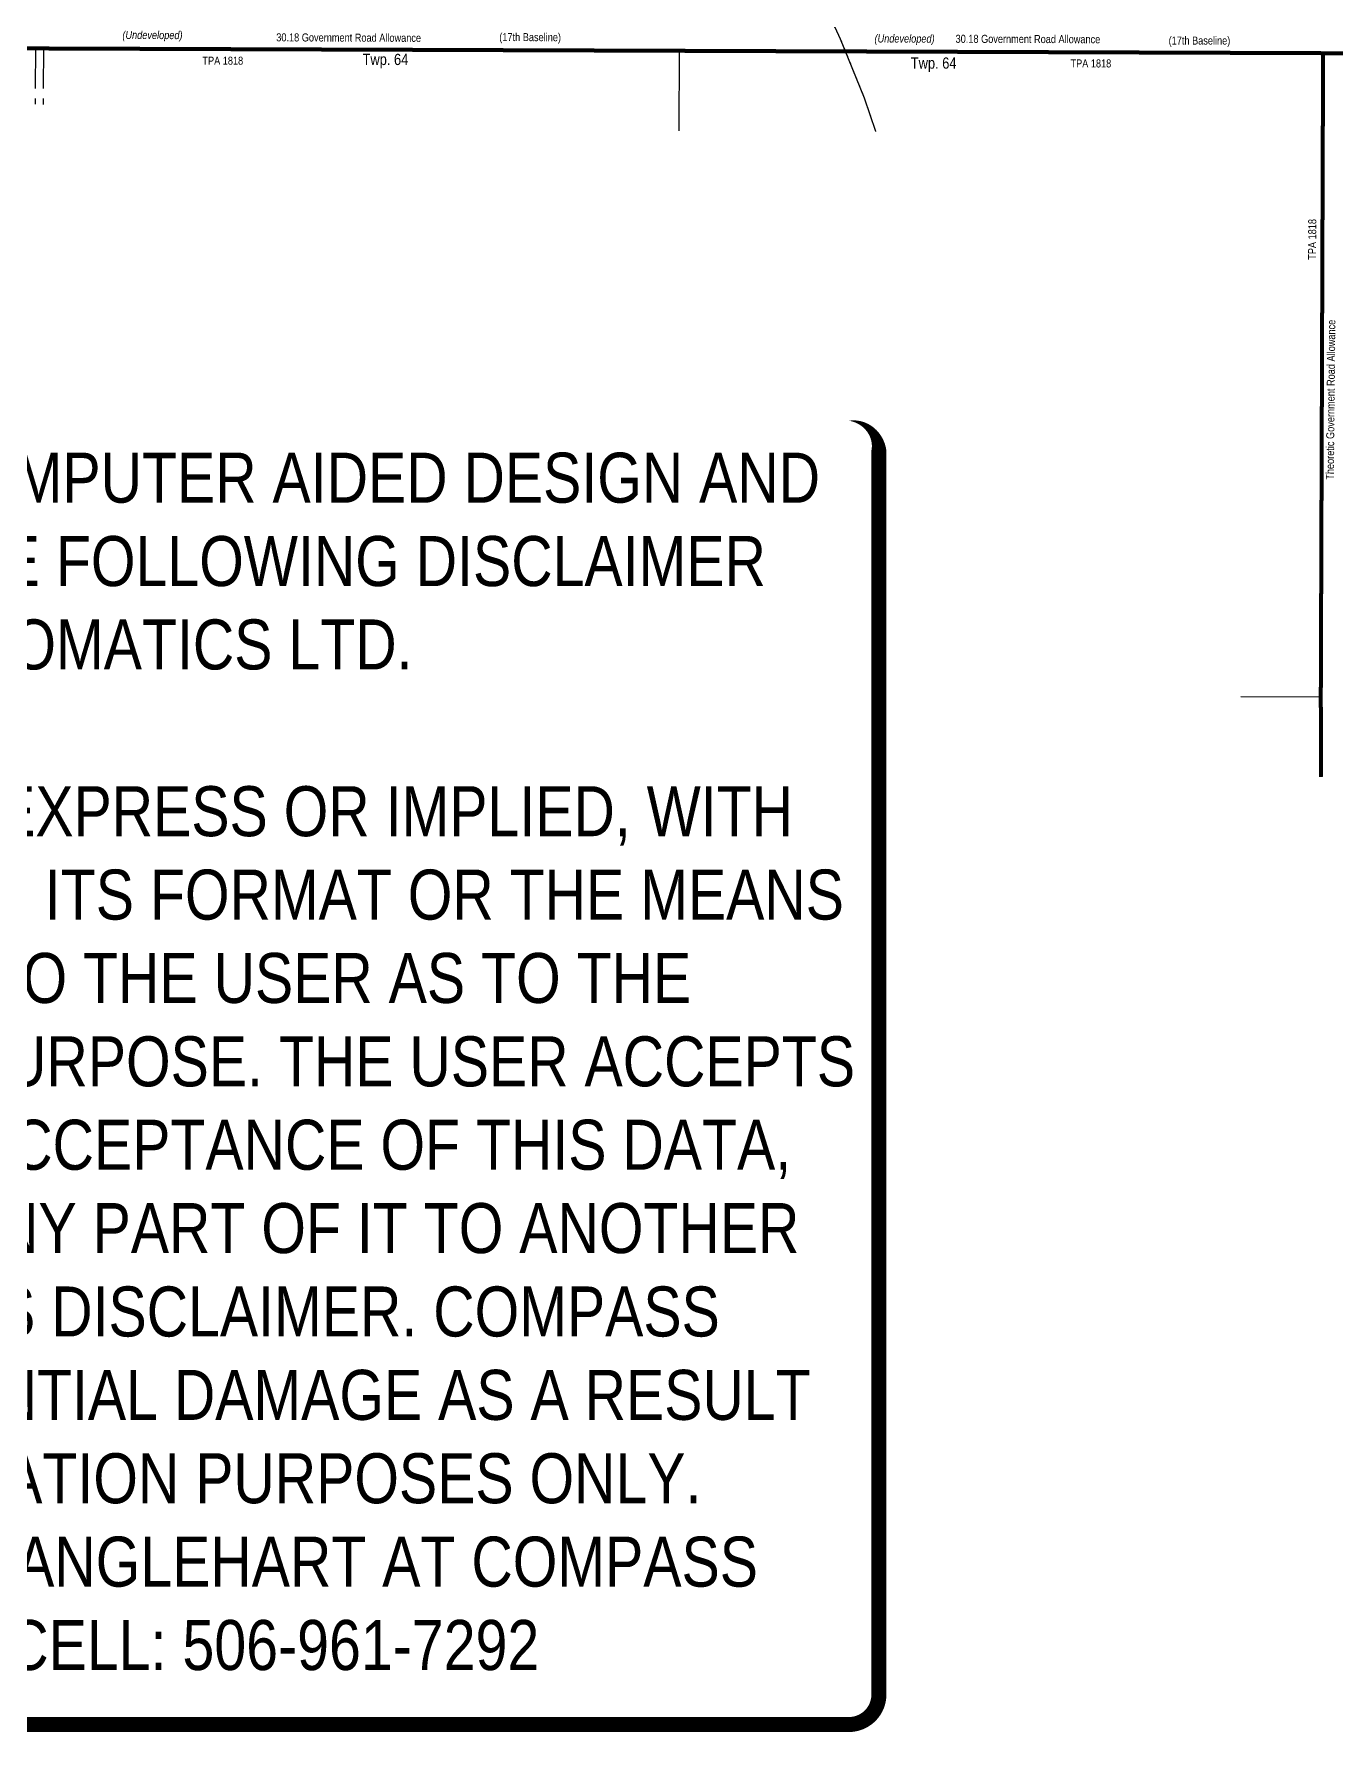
# Model space of a CAD drawing. Extents: x 479172 to 490274, y 6044075 to 6051612.
# Drawn here: x 482056 to 483682, y 6046967 to 6049089 of the extents above; entities that cross this region are included whole.
import ezdxf
from ezdxf.enums import TextEntityAlignment as Align

# ---------------------------------------------------------------- set-up
doc = ezdxf.new("R2010")
doc.units = 0
doc.header["$LTSCALE"] = 5
for name, pattern in [('CENTERLINEX3', [5, 2.5, -1, 0.5, -1]), ('foc-QUARTERLINE', [33, 25, -3, 2, -3]), ('foc-UNSURVEYED', [12.5, 10, -2.5]), ('foc-WHEELTRACKS', [2, 0.4, -1.6])]:
    doc.linetypes.add(name, pattern=pattern)
doc.layers.add('AS-TRAPPER BOUNDARY', color=7, linetype='CENTERLINEX3', true_color=0xb85c00, transparency=0.6)
doc.layers.add('AS-TRAPPER-T', color=7, linetype='Continuous', true_color=0xc26100)
for name, color, linetype in [('D-TXT', 6, 'Continuous'), ('L-QSEC', 8, 'foc-QUARTERLINE'), ('L-ROAD-T', 7, 'Continuous'), ('L-SEC', 7, 'Continuous'), ('L-USEC', 7, 'foc-UNSURVEYED'), ('T-WATER-P3', 160, 'foc-WHEELTRACKS')]:
    doc.layers.add(name, color=color, linetype=linetype)
doc.layers.add('DISCLAIMER', color=7, linetype='Continuous', plot=False)
doc.layers.add('T-TEXT', color=48, linetype='Continuous', lineweight=18)
doc.styles.add('80', font='ARIALN.TTF', dxfattribs={"height": 10})
doc.styles.add('80L', font='ARIALN.TTF', dxfattribs={"height": 10})
doc.styles.add('80LS', font='ARIALNI.TTF', dxfattribs={"height": 10})
doc.styles.add('foc-LtypeFont', font='ARIALN.TTF', dxfattribs={"height": 7.35})
doc.linetypes.add('foc-TOPO-flowdirection-NOLINE', pattern='A,0,[">",foc-LtypeFont,S=0.3,R=0,X=0,Y=-0.945],-20,[">",foc-LtypeFont,S=0.3,R=0,X=0,Y=-0.945],0', length=20)

# ---------------------------------------------------------------- blocks, each defined once
blk = doc.blocks.new('Disclaimer_Legal')
at = {"layer": 'DISCLAIMER', "color": 254, "flags": 128}
blk.add_lwpolyline([(-3612.9, -1104.6, 37.5, 37.5, 0), (4096.1, -1104.6, 37.5, 37.5, 0.414214), (4171.1, -1029.6, 37.5, 37.5, 0), (4171.1, 2078.7, 37.5, 0, 0.414214), (4096.1, 2153.7, 0, 0, 0), (-3612.9, 2153.7, 0, 0, 0.414214), (-3687.9, 2078.7, 0, 0, 0), (-3687.9, -1029.6, 0, 37.5, 0.414214)], format="xyseb", close=True, dxfattribs=at)
at = {"layer": 'DISCLAIMER', "color": 254, "insert": (241.6, 533.9), "char_height": 125, "width": 7717.568, "attachment_point": 5, "style": '80'}
blk.add_mtext('NOTICE TO THE CORPORATION, PERSON &/OR PERSONS REGARDING THIS COMPUTER AIDED DESIGN AND DRAFTING (CADD) FILES. ACCEPTANCE OF THE CADD DATA IS BASED ON THE FOLLOWING DISCLAIMER WHICH COVERS ALL CADD DATA RECIEVED FROM COMPASS GEOMATICS LTD.\\P{\\fArial Narrow|b1|i0|c0|p34;DISCLAIMER}\\PCOMPASS GEOMATICS LTD. MAKES NO REPRESENTATION OR WARRANTIES, EXPRESS OR IMPLIED, WITH RESPECT TO THE REUSE OF THE DATA PROVIDED HEREWITH, REGARDLESS OF ITS FORMAT OR THE MEANS OF ITS TRANSMISSION. THERE IS NO GUARANTEE OR REPRESENTATION TO THE USER AS TO THE ACCURACY, CURRENCY, SUITABILITY OR RELIABILITY OF THIS DATA FOR ANY PURPOSE. THE USER ACCEPTS THE DATA "AS IS", AND ASSUMES ALL RISKS ASSOCIATED WITH ITS USE. BY ACCEPTANCE OF THIS DATA, THE USER AGREES NOT TO TRANSMIT THIS DATA OR PROVIDE ACCESS OR ANY PART OF IT TO ANOTHER PARTY UNLESS THE USER SHALL INCLUDE WITH THE DATA A COPY OF THIS DISCLAIMER. COMPASS GEOMATICS LTD. ASSUMES NO RESPONSIBILITY FOR ACTUAL OR CONSEQUENTIAL DAMAGE AS A RESULT OF ANY USER\'S RELIANCE ON THIS DATA. THIS CADD FILE IS FOR ILLUSTRATION PURPOSES ONLY.\\PIF YOU REQUIRE MORE ACCURATE INFORMATION, PLEASE CONTACT DARCI ANGLEHART AT COMPASS GEOMATICS LTD. VIA EMAIL: darci.anglehart@compassgeomatics.ca OR CELL: 506-961-7292', dxfattribs=at)

msp = doc.modelspace()

# ---------------------------------------------------------------- linework, layer by layer
at = {"layer": 'AS-TRAPPER BOUNDARY', "const_width": 5, "flags": 128}
for points in [[(485395.46, 6049058.805), (485295.462, 6049059.156), (483666.214, 6049065.11), (482037.404, 6049071.087), (481133.051, 6049074.405)], [(483663.671, 6048160.868), (483663.349, 6048260.868), (483666.214, 6049065.11)]]:
    msp.add_lwpolyline(points, dxfattribs=at)
at = {"layer": 'L-QSEC'}
for p, q in [((482861.861, 6049068.062), (482861.427, 6048968.063)), ((483563.35, 6048261.235), (483663.349, 6048260.868))]:
    msp.add_line(p, q, dxfattribs=at)
at = {"layer": 'L-SEC'}
for p, q in [((482057.52, 6049070.995), (482861.861, 6049068.062)), ((482861.861, 6049068.062), (483666.214, 6049065.11))]:
    msp.add_line(p, q, dxfattribs=at)
at = {"layer": 'L-USEC'}
for p, q in [((483666.217, 6049065.11), (483663.349, 6048260.868)), ((483663.349, 6048260.868), (483663, 6048160.871))]:
    msp.add_line(p, q, dxfattribs=at)
at = {"layer": 'L-USEC', "flags": 128}
for points in [[(482057.52, 6049071.013), (482057.52, 6049070.995), (482057.158, 6049001.219)], [(482067.579, 6049070.976), (482067.579, 6049070.949), (482067.217, 6049001.182)]]:
    msp.add_lwpolyline(points, dxfattribs=at)
at = {"layer": 'T-WATER-P3', "linetype": 'foc-TOPO-flowdirection-NOLINE', "flags": 128}
msp.add_lwpolyline([(483107.528, 6048967.16), (483093.417, 6049008.714), (483063.506, 6049082.421), (483056.466, 6049097.156), (483040.57, 6049121.404), (483030.155, 6049131.644), (483018.773, 6049139.905), (483005.348, 6049147.511), (482990.476, 6049153.502), (482954.888, 6049158.712), (482940.072, 6049164.044), (482891.836, 6049175.54), (482879.373, 6049183.864), (482869.198, 6049194.225), (482857.638, 6049203.026), (482808.332, 6049276.432), (482789.424, 6049297.206), (482755.277, 6049322.648), (482691.509, 6049378.626), (482681.932, 6049388.686), (482664.473, 6049412.098), (482654.477, 6049421.913), (482643.698, 6049431.196), (482631.174, 6049439.039), (482610.096, 6049457.419), (482585.283, 6049471.665), (482557.044, 6049504.058), (482545.208, 6049508.944)], dxfattribs=at)
at = {"layer": 'T-WATER-P3', "flags": 128}
msp.add_lwpolyline([(483107.528, 6048967.16), (483093.417, 6049008.714), (483063.506, 6049082.421), (483056.466, 6049097.156), (483040.57, 6049121.404), (483030.155, 6049131.644), (483018.773, 6049139.905), (483005.348, 6049147.511), (482990.476, 6049153.502), (482954.888, 6049158.712), (482940.072, 6049164.044), (482891.836, 6049175.54), (482879.373, 6049183.864), (482869.198, 6049194.225), (482857.638, 6049203.026), (482808.332, 6049276.432), (482789.424, 6049297.206), (482755.277, 6049322.648), (482691.509, 6049378.626), (482681.932, 6049388.686), (482664.473, 6049412.098), (482654.477, 6049421.913), (482643.698, 6049431.196), (482631.174, 6049439.039), (482610.096, 6049457.419), (482585.283, 6049471.665), (482557.044, 6049504.058), (482545.208, 6049508.944)], dxfattribs=at)

# ---------------------------------------------------------------- block references
at = {"layer": 'DISCLAIMER', "color": 6, "xscale": 0.5, "yscale": 0.5, "zscale": 0.5}
msp.add_blockref('Disclaimer_Legal', (481025.733, 6047528.989), dxfattribs=at)

# ---------------------------------------------------------------- texts
at = {"layer": 'AS-TRAPPER-T', "style": '80L'}
for p in [(482266.141, 6049050.736), (483350.642, 6049047.304)]:
    msp.add_text('TPA 1818', height=9.9941, dxfattribs=at).set_placement(p)
msp.add_text('TPA 1818', height=9.9941, rotation=89.795937, dxfattribs=at).set_placement((483657.476, 6048806.938))
at = {"layer": 'D-TXT', "color": 3, "char_height": 14, "attachment_point": 1, "style": '80L'}
for width, insert in [(101.34226, (482466.247, 6049064.305)), (56.36829, (483151.173, 6049059.748))]:
    msp.add_mtext_dynamic_manual_height_columns('Twp. 64', width=width, gutter_width=47.475, heights=[0], dxfattribs=dict(at, insert=insert))
at = {"layer": 'L-ROAD-T', "style": '80L'}
for s, height, rotation, p in [('30.18 Government Road Allowance', 10, 359.78713, (482448.832, 6049084.558)), ('(17th Baseline)', 10, 359.78713, (482675.581, 6049085.134)), ('30.18 Government Road Allowance', 9.99476, 359.789714, (483297.46, 6049082.797)), ('Theoretic Government Road Allowance', 10, 89.459776, (483675.582, 6048632.071))]:
    msp.add_text(s, height=height, rotation=rotation, dxfattribs=at).set_placement(p, align=Align.MIDDLE_CENTER)
msp.add_text('(17th Baseline)', height=9.99479, dxfattribs=at).set_placement((483511.765, 6049080.883), align=Align.MIDDLE_CENTER)
at = {"layer": 'T-TEXT', "style": '80LS'}
for height, rotation, p in [(10, 359.78713, (482203.747, 6049087.771)), (9.99476, 359.789714, (483143.354, 6049083.362))]:
    msp.add_text('(Undeveloped)', height=height, rotation=rotation, dxfattribs=at).set_placement(p, align=Align.MIDDLE_CENTER)

doc.saveas('drawing.dxf')
